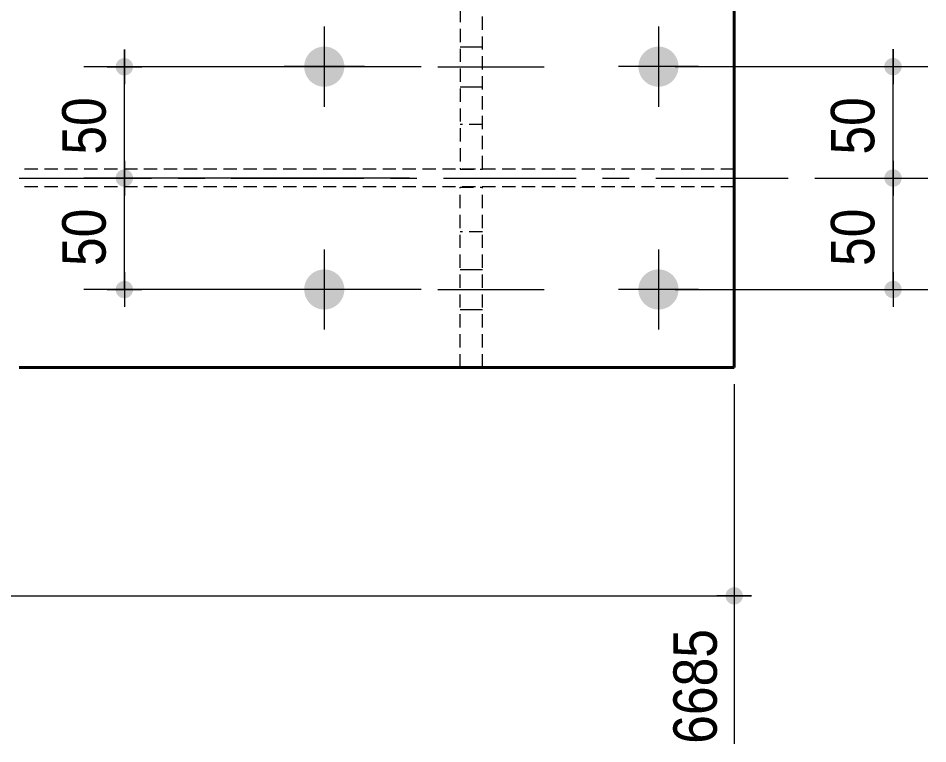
# Model space of a CAD drawing. Header units: millimetres. Extents: x 2 to 410, y 5 to 282.
# Drawn here: x 283.8 to 338.3, y 74.9 to 118.3 of the extents above; entities that cross this region are included whole.
import ezdxf

# ---------------------------------------------------------------- set-up
doc = ezdxf.new("R2010")
doc.units = ezdxf.units.MM
for name, pattern in [('AXES', [12.7, 7.9375, -1.5875, 1.5875, -1.5875]), ('CACHE2', [1.190625, 0.79375, -0.396875]), ('INTERROMPUX2', [9.525, 6.35, -3.175])]:
    doc.linetypes.add(name, pattern=pattern)
for name, color, linetype, lineweight in [('Axe', 1, 'Continuous', 0), ('Boulon', 7, 'Continuous', 0), ('Cache', 7, 'Continuous', 0), ('Cotation', 7, 'Continuous', 0), ('Piece', 2, 'Continuous', 0)]:
    doc.layers.add(name, color=color, linetype=linetype, lineweight=lineweight)
doc.styles.add('ARIAL', font='ARIAL.TTF')

# ---------------------------------------------------------------- blocks, each defined once
blk = doc.blocks.new('*A25')
at = {"layer": 'Boulon'}
for points in [[(302.108, 114.247), (302.079, 114.248), (302.05, 114.25), (302.02, 114.253), (301.991, 114.256), (301.962, 114.26), (301.933, 114.265), (301.904, 114.27), (301.875, 114.276), (301.846, 114.283), (301.818, 114.29), (301.79, 114.299), (301.761, 114.307), (301.734, 114.317), (301.706, 114.327), (301.679, 114.338), (301.652, 114.35), (301.625, 114.362), (301.598, 114.375), (301.572, 114.389), (301.546, 114.403), (301.521, 114.418), (301.496, 114.433), (301.471, 114.449), (301.447, 114.466), (301.423, 114.483), (301.4, 114.501), (301.377, 114.519), (301.354, 114.538), (301.332, 114.558), (301.31, 114.578), (301.289, 114.598), (301.269, 114.619), (301.249, 114.641), (301.229, 114.663), (301.21, 114.686), (301.192, 114.709), (301.174, 114.732), (301.157, 114.756), (301.14, 114.78), (301.124, 114.805), (301.109, 114.83), (301.094, 114.855), (301.08, 114.881), (301.066, 114.907), (301.053, 114.934), (301.041, 114.961), (301.029, 114.988), (301.018, 115.015), (301.008, 115.043), (300.998, 115.07), (300.99, 115.099), (300.981, 115.127), (300.974, 115.155), (300.967, 115.184), (300.961, 115.213), (300.956, 115.242), (300.951, 115.271), (300.947, 115.3), (300.944, 115.329), (300.941, 115.359), (300.939, 115.388), (300.938, 115.417), (300.938, 115.447), (300.938, 115.476), (300.939, 115.506), (300.941, 115.535), (300.944, 115.564), (300.947, 115.594), (300.951, 115.623), (300.956, 115.652), (300.961, 115.681), (300.967, 115.71), (300.974, 115.738), (300.981, 115.767), (300.99, 115.795), (300.998, 115.823), (301.008, 115.851), (301.018, 115.879), (301.029, 115.906), (301.041, 115.933), (301.053, 115.96), (301.066, 115.986), (301.08, 116.013), (301.094, 116.038), (301.109, 116.064), (301.124, 116.089), (301.14, 116.114), (301.157, 116.138), (301.174, 116.162), (301.192, 116.185), (301.21, 116.208), (301.229, 116.231), (301.249, 116.253), (301.269, 116.274), (301.289, 116.295), (301.31, 116.316), (301.332, 116.336), (301.354, 116.356), (301.377, 116.374), (301.4, 116.393), (301.423, 116.411), (301.447, 116.428), (301.471, 116.445), (301.496, 116.461), (301.521, 116.476), (301.546, 116.491), (301.572, 116.505), (301.598, 116.519), (301.625, 116.532), (301.652, 116.544), (301.679, 116.556), (301.706, 116.566), (301.734, 116.577), (301.761, 116.586), (301.79, 116.595), (301.818, 116.603), (301.846, 116.611), (301.875, 116.618), (301.904, 116.624), (301.933, 116.629), (301.962, 116.634), (301.991, 116.638), (302.02, 116.641), (302.05, 116.644), (302.079, 116.645), (302.108, 116.647), (302.138, 116.647), (302.167, 116.647), (302.197, 116.645), (302.226, 116.644), (302.256, 116.641), (302.285, 116.638), (302.314, 116.634), (302.343, 116.629), (302.372, 116.624), (302.401, 116.618), (302.429, 116.611), (302.458, 116.603), (302.486, 116.595), (302.514, 116.586), (302.542, 116.577), (302.57, 116.566), (302.597, 116.556), (302.624, 116.544), (302.651, 116.532), (302.677, 116.519), (302.704, 116.505), (302.729, 116.491), (302.755, 116.476), (302.78, 116.461), (302.805, 116.445), (302.829, 116.428), (302.853, 116.411), (302.876, 116.393), (302.899, 116.374), (302.922, 116.356), (302.944, 116.336), (302.965, 116.316), (302.986, 116.295), (303.007, 116.274), (303.027, 116.253), (303.047, 116.231), (303.065, 116.208), (303.084, 116.185), (303.102, 116.162), (303.119, 116.138), (303.136, 116.114), (303.152, 116.089), (303.167, 116.064), (303.182, 116.038), (303.196, 116.013), (303.21, 115.986), (303.223, 115.96), (303.235, 115.933), (303.247, 115.906), (303.257, 115.879), (303.268, 115.851), (303.277, 115.823), (303.286, 115.795), (303.294, 115.767), (303.302, 115.738), (303.309, 115.71), (303.315, 115.681), (303.32, 115.652), (303.325, 115.623), (303.329, 115.594), (303.332, 115.564), (303.335, 115.535), (303.336, 115.506), (303.338, 115.476), (303.338, 115.447), (303.338, 115.417), (303.336, 115.388), (303.335, 115.359), (303.332, 115.329), (303.329, 115.3), (303.325, 115.271), (303.32, 115.242), (303.315, 115.213), (303.309, 115.184), (303.302, 115.155), (303.294, 115.127), (303.286, 115.099), (303.277, 115.07), (303.268, 115.043), (303.257, 115.015), (303.247, 114.988), (303.235, 114.961), (303.223, 114.934), (303.21, 114.907), (303.196, 114.881), (303.182, 114.855), (303.167, 114.83), (303.152, 114.805), (303.136, 114.78), (303.119, 114.756), (303.102, 114.732), (303.084, 114.709), (303.065, 114.686), (303.047, 114.663), (303.027, 114.641), (303.007, 114.619), (302.986, 114.598), (302.965, 114.578), (302.944, 114.558), (302.922, 114.538), (302.899, 114.519), (302.876, 114.501), (302.853, 114.483), (302.829, 114.466), (302.805, 114.449), (302.78, 114.433), (302.755, 114.418), (302.729, 114.403), (302.704, 114.389), (302.677, 114.375), (302.651, 114.362), (302.624, 114.35), (302.597, 114.338), (302.57, 114.327), (302.542, 114.317), (302.514, 114.307), (302.486, 114.299), (302.458, 114.29), (302.429, 114.283), (302.401, 114.276), (302.372, 114.27), (302.343, 114.265), (302.314, 114.26), (302.285, 114.256), (302.256, 114.253), (302.226, 114.25), (302.197, 114.248), (302.167, 114.247), (302.138, 114.247)], [(322.108, 114.247), (322.079, 114.248), (322.05, 114.25), (322.02, 114.253), (321.991, 114.256), (321.962, 114.26), (321.933, 114.265), (321.904, 114.27), (321.875, 114.276), (321.846, 114.283), (321.818, 114.29), (321.79, 114.299), (321.761, 114.307), (321.734, 114.317), (321.706, 114.327), (321.679, 114.338), (321.652, 114.35), (321.625, 114.362), (321.598, 114.375), (321.572, 114.389), (321.546, 114.403), (321.521, 114.418), (321.496, 114.433), (321.471, 114.449), (321.447, 114.466), (321.423, 114.483), (321.4, 114.501), (321.377, 114.519), (321.354, 114.538), (321.332, 114.558), (321.31, 114.578), (321.289, 114.598), (321.269, 114.619), (321.249, 114.641), (321.229, 114.663), (321.21, 114.686), (321.192, 114.709), (321.174, 114.732), (321.157, 114.756), (321.14, 114.78), (321.124, 114.805), (321.109, 114.83), (321.094, 114.855), (321.08, 114.881), (321.066, 114.907), (321.053, 114.934), (321.041, 114.961), (321.029, 114.988), (321.018, 115.015), (321.008, 115.043), (320.998, 115.07), (320.99, 115.099), (320.981, 115.127), (320.974, 115.155), (320.967, 115.184), (320.961, 115.213), (320.956, 115.242), (320.951, 115.271), (320.947, 115.3), (320.944, 115.329), (320.941, 115.359), (320.939, 115.388), (320.938, 115.417), (320.938, 115.447), (320.938, 115.476), (320.939, 115.506), (320.941, 115.535), (320.944, 115.564), (320.947, 115.594), (320.951, 115.623), (320.956, 115.652), (320.961, 115.681), (320.967, 115.71), (320.974, 115.738), (320.981, 115.767), (320.99, 115.795), (320.998, 115.823), (321.008, 115.851), (321.018, 115.879), (321.029, 115.906), (321.041, 115.933), (321.053, 115.96), (321.066, 115.986), (321.08, 116.013), (321.094, 116.038), (321.109, 116.064), (321.124, 116.089), (321.14, 116.114), (321.157, 116.138), (321.174, 116.162), (321.192, 116.185), (321.21, 116.208), (321.229, 116.231), (321.249, 116.253), (321.269, 116.274), (321.289, 116.295), (321.31, 116.316), (321.332, 116.336), (321.354, 116.356), (321.377, 116.374), (321.4, 116.393), (321.423, 116.411), (321.447, 116.428), (321.471, 116.445), (321.496, 116.461), (321.521, 116.476), (321.546, 116.491), (321.572, 116.505), (321.598, 116.519), (321.625, 116.532), (321.652, 116.544), (321.679, 116.556), (321.706, 116.566), (321.734, 116.577), (321.761, 116.586), (321.79, 116.595), (321.818, 116.603), (321.846, 116.611), (321.875, 116.618), (321.904, 116.624), (321.933, 116.629), (321.962, 116.634), (321.991, 116.638), (322.02, 116.641), (322.05, 116.644), (322.079, 116.645), (322.108, 116.647), (322.138, 116.647), (322.167, 116.647), (322.197, 116.645), (322.226, 116.644), (322.256, 116.641), (322.285, 116.638), (322.314, 116.634), (322.343, 116.629), (322.372, 116.624), (322.401, 116.618), (322.429, 116.611), (322.458, 116.603), (322.486, 116.595), (322.514, 116.586), (322.542, 116.577), (322.57, 116.566), (322.597, 116.556), (322.624, 116.544), (322.651, 116.532), (322.677, 116.519), (322.704, 116.505), (322.729, 116.491), (322.755, 116.476), (322.78, 116.461), (322.805, 116.445), (322.829, 116.428), (322.853, 116.411), (322.876, 116.393), (322.899, 116.374), (322.922, 116.356), (322.944, 116.336), (322.965, 116.316), (322.986, 116.295), (323.007, 116.274), (323.027, 116.253), (323.047, 116.231), (323.065, 116.208), (323.084, 116.185), (323.102, 116.162), (323.119, 116.138), (323.136, 116.114), (323.152, 116.089), (323.167, 116.064), (323.182, 116.038), (323.196, 116.013), (323.21, 115.986), (323.223, 115.96), (323.235, 115.933), (323.247, 115.906), (323.257, 115.879), (323.268, 115.851), (323.277, 115.823), (323.286, 115.795), (323.294, 115.767), (323.302, 115.738), (323.309, 115.71), (323.315, 115.681), (323.32, 115.652), (323.325, 115.623), (323.329, 115.594), (323.332, 115.564), (323.335, 115.535), (323.336, 115.506), (323.338, 115.476), (323.338, 115.447), (323.338, 115.417), (323.336, 115.388), (323.335, 115.359), (323.332, 115.329), (323.329, 115.3), (323.325, 115.271), (323.32, 115.242), (323.315, 115.213), (323.309, 115.184), (323.302, 115.155), (323.294, 115.127), (323.286, 115.099), (323.277, 115.07), (323.268, 115.043), (323.257, 115.015), (323.247, 114.988), (323.235, 114.961), (323.223, 114.934), (323.21, 114.907), (323.196, 114.881), (323.182, 114.855), (323.167, 114.83), (323.152, 114.805), (323.136, 114.78), (323.119, 114.756), (323.102, 114.732), (323.084, 114.709), (323.065, 114.686), (323.047, 114.663), (323.027, 114.641), (323.007, 114.619), (322.986, 114.598), (322.965, 114.578), (322.944, 114.558), (322.922, 114.538), (322.899, 114.519), (322.876, 114.501), (322.853, 114.483), (322.829, 114.466), (322.805, 114.449), (322.78, 114.433), (322.755, 114.418), (322.729, 114.403), (322.704, 114.389), (322.677, 114.375), (322.651, 114.362), (322.624, 114.35), (322.597, 114.338), (322.57, 114.327), (322.542, 114.317), (322.514, 114.307), (322.486, 114.299), (322.458, 114.29), (322.429, 114.283), (322.401, 114.276), (322.372, 114.27), (322.343, 114.265), (322.314, 114.26), (322.285, 114.256), (322.256, 114.253), (322.226, 114.25), (322.197, 114.248), (322.167, 114.247), (322.138, 114.247)], [(302.108, 100.914), (302.079, 100.915), (302.05, 100.917), (302.02, 100.919), (301.991, 100.923), (301.962, 100.927), (301.933, 100.931), (301.904, 100.937), (301.875, 100.943), (301.846, 100.95), (301.818, 100.957), (301.79, 100.965), (301.761, 100.974), (301.734, 100.984), (301.706, 100.994), (301.679, 101.005), (301.652, 101.016), (301.625, 101.029), (301.598, 101.042), (301.572, 101.055), (301.546, 101.069), (301.521, 101.084), (301.496, 101.1), (301.471, 101.116), (301.447, 101.132), (301.423, 101.15), (301.4, 101.168), (301.377, 101.186), (301.354, 101.205), (301.332, 101.224), (301.31, 101.244), (301.289, 101.265), (301.269, 101.286), (301.249, 101.308), (301.229, 101.33), (301.21, 101.352), (301.192, 101.375), (301.174, 101.399), (301.157, 101.423), (301.14, 101.447), (301.124, 101.472), (301.109, 101.497), (301.094, 101.522), (301.08, 101.548), (301.066, 101.574), (301.053, 101.6), (301.041, 101.627), (301.029, 101.654), (301.018, 101.682), (301.008, 101.709), (300.998, 101.737), (300.99, 101.765), (300.981, 101.793), (300.974, 101.822), (300.967, 101.851), (300.961, 101.879), (300.956, 101.908), (300.951, 101.937), (300.947, 101.967), (300.944, 101.996), (300.941, 102.025), (300.939, 102.055), (300.938, 102.084), (300.938, 102.114), (300.938, 102.143), (300.939, 102.172), (300.941, 102.202), (300.944, 102.231), (300.947, 102.26), (300.951, 102.29), (300.956, 102.319), (300.961, 102.348), (300.967, 102.376), (300.974, 102.405), (300.981, 102.434), (300.99, 102.462), (300.998, 102.49), (301.008, 102.518), (301.018, 102.545), (301.029, 102.573), (301.041, 102.6), (301.053, 102.627), (301.066, 102.653), (301.08, 102.679), (301.094, 102.705), (301.109, 102.73), (301.124, 102.756), (301.14, 102.78), (301.157, 102.805), (301.174, 102.828), (301.192, 102.852), (301.21, 102.875), (301.229, 102.897), (301.249, 102.919), (301.269, 102.941), (301.289, 102.962), (301.31, 102.983), (301.332, 103.003), (301.354, 103.022), (301.377, 103.041), (301.4, 103.06), (301.423, 103.077), (301.447, 103.095), (301.471, 103.111), (301.496, 103.127), (301.521, 103.143), (301.546, 103.158), (301.572, 103.172), (301.598, 103.185), (301.625, 103.198), (301.652, 103.211), (301.679, 103.222), (301.706, 103.233), (301.734, 103.243), (301.761, 103.253), (301.79, 103.262), (301.818, 103.27), (301.846, 103.278), (301.875, 103.284), (301.904, 103.29), (301.933, 103.296), (301.962, 103.301), (301.991, 103.305), (302.02, 103.308), (302.05, 103.31), (302.079, 103.312), (302.108, 103.313), (302.138, 103.314), (302.167, 103.313), (302.197, 103.312), (302.226, 103.31), (302.256, 103.308), (302.285, 103.305), (302.314, 103.301), (302.343, 103.296), (302.372, 103.29), (302.401, 103.284), (302.429, 103.278), (302.458, 103.27), (302.486, 103.262), (302.514, 103.253), (302.542, 103.243), (302.57, 103.233), (302.597, 103.222), (302.624, 103.211), (302.651, 103.198), (302.677, 103.185), (302.704, 103.172), (302.729, 103.158), (302.755, 103.143), (302.78, 103.127), (302.805, 103.111), (302.829, 103.095), (302.853, 103.077), (302.876, 103.06), (302.899, 103.041), (302.922, 103.022), (302.944, 103.003), (302.965, 102.983), (302.986, 102.962), (303.007, 102.941), (303.027, 102.919), (303.047, 102.897), (303.065, 102.875), (303.084, 102.852), (303.102, 102.828), (303.119, 102.805), (303.136, 102.78), (303.152, 102.756), (303.167, 102.73), (303.182, 102.705), (303.196, 102.679), (303.21, 102.653), (303.223, 102.627), (303.235, 102.6), (303.247, 102.573), (303.257, 102.545), (303.268, 102.518), (303.277, 102.49), (303.286, 102.462), (303.294, 102.434), (303.302, 102.405), (303.309, 102.376), (303.315, 102.348), (303.32, 102.319), (303.325, 102.29), (303.329, 102.26), (303.332, 102.231), (303.335, 102.202), (303.336, 102.172), (303.338, 102.143), (303.338, 102.114), (303.338, 102.084), (303.336, 102.055), (303.335, 102.025), (303.332, 101.996), (303.329, 101.967), (303.325, 101.937), (303.32, 101.908), (303.315, 101.879), (303.309, 101.851), (303.302, 101.822), (303.294, 101.793), (303.286, 101.765), (303.277, 101.737), (303.268, 101.709), (303.257, 101.682), (303.247, 101.654), (303.235, 101.627), (303.223, 101.6), (303.21, 101.574), (303.196, 101.548), (303.182, 101.522), (303.167, 101.497), (303.152, 101.472), (303.136, 101.447), (303.119, 101.423), (303.102, 101.399), (303.084, 101.375), (303.065, 101.352), (303.047, 101.33), (303.027, 101.308), (303.007, 101.286), (302.986, 101.265), (302.965, 101.244), (302.944, 101.224), (302.922, 101.205), (302.899, 101.186), (302.876, 101.168), (302.853, 101.15), (302.829, 101.132), (302.805, 101.116), (302.78, 101.1), (302.755, 101.084), (302.729, 101.069), (302.704, 101.055), (302.677, 101.042), (302.651, 101.029), (302.624, 101.016), (302.597, 101.005), (302.57, 100.994), (302.542, 100.984), (302.514, 100.974), (302.486, 100.965), (302.458, 100.957), (302.429, 100.95), (302.401, 100.943), (302.372, 100.937), (302.343, 100.931), (302.314, 100.927), (302.285, 100.923), (302.256, 100.919), (302.226, 100.917), (302.197, 100.915), (302.167, 100.914), (302.138, 100.914)], [(322.108, 100.914), (322.079, 100.915), (322.05, 100.917), (322.02, 100.919), (321.991, 100.923), (321.962, 100.927), (321.933, 100.931), (321.904, 100.937), (321.875, 100.943), (321.846, 100.95), (321.818, 100.957), (321.79, 100.965), (321.761, 100.974), (321.734, 100.984), (321.706, 100.994), (321.679, 101.005), (321.652, 101.016), (321.625, 101.029), (321.598, 101.042), (321.572, 101.055), (321.546, 101.069), (321.521, 101.084), (321.496, 101.1), (321.471, 101.116), (321.447, 101.132), (321.423, 101.15), (321.4, 101.168), (321.377, 101.186), (321.354, 101.205), (321.332, 101.224), (321.31, 101.244), (321.289, 101.265), (321.269, 101.286), (321.249, 101.308), (321.229, 101.33), (321.21, 101.352), (321.192, 101.375), (321.174, 101.399), (321.157, 101.423), (321.14, 101.447), (321.124, 101.472), (321.109, 101.497), (321.094, 101.522), (321.08, 101.548), (321.066, 101.574), (321.053, 101.6), (321.041, 101.627), (321.029, 101.654), (321.018, 101.682), (321.008, 101.709), (320.998, 101.737), (320.99, 101.765), (320.981, 101.793), (320.974, 101.822), (320.967, 101.851), (320.961, 101.879), (320.956, 101.908), (320.951, 101.937), (320.947, 101.967), (320.944, 101.996), (320.941, 102.025), (320.939, 102.055), (320.938, 102.084), (320.938, 102.114), (320.938, 102.143), (320.939, 102.172), (320.941, 102.202), (320.944, 102.231), (320.947, 102.26), (320.951, 102.29), (320.956, 102.319), (320.961, 102.348), (320.967, 102.376), (320.974, 102.405), (320.981, 102.434), (320.99, 102.462), (320.998, 102.49), (321.008, 102.518), (321.018, 102.545), (321.029, 102.573), (321.041, 102.6), (321.053, 102.627), (321.066, 102.653), (321.08, 102.679), (321.094, 102.705), (321.109, 102.73), (321.124, 102.756), (321.14, 102.78), (321.157, 102.805), (321.174, 102.828), (321.192, 102.852), (321.21, 102.875), (321.229, 102.897), (321.249, 102.919), (321.269, 102.941), (321.289, 102.962), (321.31, 102.983), (321.332, 103.003), (321.354, 103.022), (321.377, 103.041), (321.4, 103.06), (321.423, 103.077), (321.447, 103.095), (321.471, 103.111), (321.496, 103.127), (321.521, 103.143), (321.546, 103.158), (321.572, 103.172), (321.598, 103.185), (321.625, 103.198), (321.652, 103.211), (321.679, 103.222), (321.706, 103.233), (321.734, 103.243), (321.761, 103.253), (321.79, 103.262), (321.818, 103.27), (321.846, 103.278), (321.875, 103.284), (321.904, 103.29), (321.933, 103.296), (321.962, 103.301), (321.991, 103.305), (322.02, 103.308), (322.05, 103.31), (322.079, 103.312), (322.108, 103.313), (322.138, 103.314), (322.167, 103.313), (322.197, 103.312), (322.226, 103.31), (322.256, 103.308), (322.285, 103.305), (322.314, 103.301), (322.343, 103.296), (322.372, 103.29), (322.401, 103.284), (322.429, 103.278), (322.458, 103.27), (322.486, 103.262), (322.514, 103.253), (322.542, 103.243), (322.57, 103.233), (322.597, 103.222), (322.624, 103.211), (322.651, 103.198), (322.677, 103.185), (322.704, 103.172), (322.729, 103.158), (322.755, 103.143), (322.78, 103.127), (322.805, 103.111), (322.829, 103.095), (322.853, 103.077), (322.876, 103.06), (322.899, 103.041), (322.922, 103.022), (322.944, 103.003), (322.965, 102.983), (322.986, 102.962), (323.007, 102.941), (323.027, 102.919), (323.047, 102.897), (323.065, 102.875), (323.084, 102.852), (323.102, 102.828), (323.119, 102.805), (323.136, 102.78), (323.152, 102.756), (323.167, 102.73), (323.182, 102.705), (323.196, 102.679), (323.21, 102.653), (323.223, 102.627), (323.235, 102.6), (323.247, 102.573), (323.257, 102.545), (323.268, 102.518), (323.277, 102.49), (323.286, 102.462), (323.294, 102.434), (323.302, 102.405), (323.309, 102.376), (323.315, 102.348), (323.32, 102.319), (323.325, 102.29), (323.329, 102.26), (323.332, 102.231), (323.335, 102.202), (323.336, 102.172), (323.338, 102.143), (323.338, 102.114), (323.338, 102.084), (323.336, 102.055), (323.335, 102.025), (323.332, 101.996), (323.329, 101.967), (323.325, 101.937), (323.32, 101.908), (323.315, 101.879), (323.309, 101.851), (323.302, 101.822), (323.294, 101.793), (323.286, 101.765), (323.277, 101.737), (323.268, 101.709), (323.257, 101.682), (323.247, 101.654), (323.235, 101.627), (323.223, 101.6), (323.21, 101.574), (323.196, 101.548), (323.182, 101.522), (323.167, 101.497), (323.152, 101.472), (323.136, 101.447), (323.119, 101.423), (323.102, 101.399), (323.084, 101.375), (323.065, 101.352), (323.047, 101.33), (323.027, 101.308), (323.007, 101.286), (322.986, 101.265), (322.965, 101.244), (322.944, 101.224), (322.922, 101.205), (322.899, 101.186), (322.876, 101.168), (322.853, 101.15), (322.829, 101.132), (322.805, 101.116), (322.78, 101.1), (322.755, 101.084), (322.729, 101.069), (322.704, 101.055), (322.677, 101.042), (322.651, 101.029), (322.624, 101.016), (322.597, 101.005), (322.57, 100.994), (322.542, 100.984), (322.514, 100.974), (322.486, 100.965), (322.458, 100.957), (322.429, 100.95), (322.401, 100.943), (322.372, 100.937), (322.343, 100.931), (322.314, 100.927), (322.285, 100.923), (322.256, 100.919), (322.226, 100.917), (322.197, 100.915), (322.167, 100.914), (322.138, 100.914)]]:
    blk.add_hatch(color=256, dxfattribs=at).paths.add_polyline_path(points, flags=17)
at = {"layer": 'Boulon', "linetype": 'Continuous', "lineweight": 0}
for p, q in [((302.138, 117.847), (302.138, 113.047)), ((322.138, 117.847), (322.138, 113.047)), ((304.538, 115.447), (299.738, 115.447)), ((324.538, 115.447), (319.738, 115.447)), ((302.138, 104.514), (302.138, 99.714)), ((322.138, 104.514), (322.138, 99.714)), ((304.538, 102.114), (299.738, 102.114)), ((324.538, 102.114), (319.738, 102.114))]:
    blk.add_line(p, q, dxfattribs=at)
blk = doc.blocks.new('*A30')
at = {"layer": 'Boulon', "linetype": 'INTERROMPUX2', "lineweight": 0}
for p, q in [((310.270759, 103.30663), (311.604093, 103.306829)), ((310.270759, 103.30663), (311.604093, 103.306829)), ((308.937605, 102.106431), (316.270939, 102.107527)), ((308.937605, 102.106431), (316.270939, 102.107527)), ((310.271118, 100.90663), (311.604451, 100.906829)), ((310.271118, 100.90663), (311.604451, 100.906829))]:
    blk.add_line(p, q, dxfattribs=at)
blk = doc.blocks.new('*A31')
at = {"layer": 'Boulon', "linetype": 'INTERROMPUX2', "lineweight": 0}
for p, q in [((310.270759, 116.639964), (311.604093, 116.640163)), ((310.270759, 116.639964), (311.604093, 116.640163)), ((308.937605, 115.439764), (316.270939, 115.44086)), ((308.937605, 115.439764), (316.270939, 115.44086)), ((310.271118, 114.239964), (311.604451, 114.240163)), ((310.271118, 114.239964), (311.604451, 114.240163))]:
    blk.add_line(p, q, dxfattribs=at)
blk = doc.blocks.new('*A32')
at = {"layer": 'Axe', "color": 1, "linetype": 'AXES', "lineweight": 15}
blk.add_line((283.871217, 108.780207), (336.669941, 108.780207), dxfattribs=at)
at = {"layer": 'Cache', "color": 7, "linetype": 'CACHE2', "lineweight": 20}
for p, q in [((326.669941, 109.313541), (283.871217, 109.313541)), ((326.669941, 108.246874), (283.871217, 108.246874))]:
    blk.add_line(p, q, dxfattribs=at)
at = {"layer": 'Piece', "color": 2, "linetype": 'Continuous', "lineweight": 40}
for p, q in [((326.669941, 97.446874), (326.669941, 120.113541)), ((283.871217, 97.446874), (326.669941, 97.446874))]:
    blk.add_line(p, q, dxfattribs=at)
blk = doc.blocks.new('*A35')
at = {"layer": 'Cache', "color": 7, "linetype": 'CACHE2', "lineweight": 20}
for p, q in [((310.270939, 97.453233), (310.270939, 108.226567)), ((310.270939, 108.226567), (311.604272, 108.226567)), ((311.604272, 97.453233), (311.604272, 108.226567)), ((311.604272, 105.5599), (310.270939, 105.5599)), ((311.604272, 97.453233), (310.270939, 97.453233))]:
    blk.add_line(p, q, dxfattribs=at)
blk = doc.blocks.new('*A36')
at = {"layer": 'Cache', "color": 7, "linetype": 'CACHE2', "lineweight": 20}
for p, q in [((311.604272, 120.093233), (310.270939, 120.093233)), ((310.270939, 120.093233), (310.270939, 109.3199)), ((311.604272, 109.3199), (311.604272, 120.093233)), ((311.604272, 111.986566), (310.270939, 111.986566)), ((310.270939, 109.3199), (311.604272, 109.3199))]:
    blk.add_line(p, q, dxfattribs=at)
blk = doc.blocks.new('*A70')
at = {"layer": 'Cotation'}
for points in [[(290.15, 108.261), (290.125, 108.263), (290.099, 108.266), (290.074, 108.27), (290.049, 108.276), (290.025, 108.283), (290.001, 108.291), (289.977, 108.3), (289.953, 108.31), (289.931, 108.322), (289.908, 108.334), (289.887, 108.348), (289.866, 108.363), (289.846, 108.378), (289.827, 108.395), (289.808, 108.413), (289.79, 108.431), (289.774, 108.45), (289.758, 108.47), (289.743, 108.491), (289.73, 108.513), (289.717, 108.535), (289.706, 108.558), (289.695, 108.581), (289.686, 108.605), (289.678, 108.629), (289.671, 108.654), (289.666, 108.679), (289.661, 108.704), (289.658, 108.729), (289.656, 108.755), (289.656, 108.78), (289.656, 108.806), (289.658, 108.831), (289.661, 108.857), (289.666, 108.882), (289.671, 108.907), (289.678, 108.931), (289.686, 108.955), (289.695, 108.979), (289.706, 109.003), (289.717, 109.025), (289.73, 109.048), (289.743, 109.069), (289.758, 109.09), (289.774, 109.11), (289.79, 109.129), (289.808, 109.148), (289.827, 109.166), (289.846, 109.182), (289.866, 109.198), (289.887, 109.213), (289.908, 109.226), (289.931, 109.239), (289.953, 109.25), (289.977, 109.261), (290.001, 109.27), (290.025, 109.278), (290.049, 109.285), (290.074, 109.29), (290.099, 109.295), (290.125, 109.298), (290.15, 109.3), (290.176, 109.3), (290.201, 109.3), (290.227, 109.298), (290.252, 109.295), (290.277, 109.29), (290.302, 109.285), (290.327, 109.278), (290.351, 109.27), (290.375, 109.261), (290.398, 109.25), (290.421, 109.239), (290.443, 109.226), (290.465, 109.213), (290.486, 109.198), (290.506, 109.182), (290.525, 109.166), (290.543, 109.148), (290.561, 109.129), (290.578, 109.11), (290.593, 109.09), (290.608, 109.069), (290.622, 109.048), (290.634, 109.025), (290.646, 109.003), (290.656, 108.979), (290.665, 108.955), (290.673, 108.931), (290.68, 108.907), (290.686, 108.882), (290.69, 108.857), (290.693, 108.831), (290.695, 108.806), (290.696, 108.78), (290.695, 108.755), (290.693, 108.729), (290.69, 108.704), (290.686, 108.679), (290.68, 108.654), (290.673, 108.629), (290.665, 108.605), (290.656, 108.581), (290.646, 108.558), (290.634, 108.535), (290.622, 108.513), (290.608, 108.491), (290.593, 108.47), (290.578, 108.45), (290.561, 108.431), (290.543, 108.413), (290.525, 108.395), (290.506, 108.378), (290.486, 108.363), (290.465, 108.348), (290.443, 108.334), (290.421, 108.322), (290.398, 108.31), (290.375, 108.3), (290.351, 108.291), (290.327, 108.283), (290.302, 108.276), (290.277, 108.27), (290.252, 108.266), (290.227, 108.263), (290.201, 108.261), (290.176, 108.26)], [(290.15, 101.587), (290.125, 101.589), (290.099, 101.592), (290.074, 101.596), (290.049, 101.602), (290.025, 101.609), (290.001, 101.617), (289.977, 101.626), (289.953, 101.636), (289.931, 101.648), (289.908, 101.66), (289.887, 101.674), (289.866, 101.689), (289.846, 101.704), (289.827, 101.721), (289.808, 101.739), (289.79, 101.757), (289.774, 101.777), (289.758, 101.797), (289.743, 101.818), (289.73, 101.839), (289.717, 101.861), (289.706, 101.884), (289.695, 101.907), (289.686, 101.931), (289.678, 101.955), (289.671, 101.98), (289.666, 102.005), (289.661, 102.03), (289.658, 102.055), (289.656, 102.081), (289.656, 102.106), (289.656, 102.132), (289.658, 102.157), (289.661, 102.183), (289.666, 102.208), (289.671, 102.233), (289.678, 102.257), (289.686, 102.282), (289.695, 102.305), (289.706, 102.329), (289.717, 102.352), (289.73, 102.374), (289.743, 102.395), (289.758, 102.416), (289.774, 102.436), (289.79, 102.456), (289.808, 102.474), (289.827, 102.492), (289.846, 102.508), (289.866, 102.524), (289.887, 102.539), (289.908, 102.552), (289.931, 102.565), (289.953, 102.577), (289.977, 102.587), (290.001, 102.596), (290.025, 102.604), (290.049, 102.611), (290.074, 102.616), (290.099, 102.621), (290.125, 102.624), (290.15, 102.626), (290.176, 102.626), (290.201, 102.626), (290.227, 102.624), (290.252, 102.621), (290.277, 102.616), (290.302, 102.611), (290.327, 102.604), (290.351, 102.596), (290.375, 102.587), (290.398, 102.577), (290.421, 102.565), (290.443, 102.552), (290.465, 102.539), (290.486, 102.524), (290.506, 102.508), (290.525, 102.492), (290.543, 102.474), (290.561, 102.456), (290.578, 102.436), (290.593, 102.416), (290.608, 102.395), (290.622, 102.374), (290.634, 102.352), (290.646, 102.329), (290.656, 102.305), (290.665, 102.282), (290.673, 102.257), (290.68, 102.233), (290.686, 102.208), (290.69, 102.183), (290.693, 102.157), (290.695, 102.132), (290.696, 102.106), (290.695, 102.081), (290.693, 102.055), (290.69, 102.03), (290.686, 102.005), (290.68, 101.98), (290.673, 101.955), (290.665, 101.931), (290.656, 101.907), (290.646, 101.884), (290.634, 101.861), (290.622, 101.839), (290.608, 101.818), (290.593, 101.797), (290.578, 101.777), (290.561, 101.757), (290.543, 101.739), (290.525, 101.721), (290.506, 101.704), (290.486, 101.689), (290.465, 101.674), (290.443, 101.66), (290.421, 101.648), (290.398, 101.636), (290.375, 101.626), (290.351, 101.617), (290.327, 101.609), (290.302, 101.602), (290.277, 101.596), (290.252, 101.592), (290.227, 101.589), (290.201, 101.587), (290.176, 101.586)]]:
    blk.add_hatch(color=256, dxfattribs=at).paths.add_polyline_path(points, flags=17)
at = {"layer": 'Cotation', "linetype": 'Continuous', "lineweight": 0}
for p, q in [((290.176, 109.82), (290.176, 107.74)), ((290.176, 108.78), (290.176, 109.82)), ((307.238, 108.78), (287.756, 108.78)), ((289.136, 108.78), (291.216, 108.78)), ((290.176, 102.106), (290.176, 108.78)), ((290.176, 103.146), (290.176, 101.066)), ((307.938, 102.106), (287.756, 102.106)), ((289.136, 102.106), (291.216, 102.106)), ((290.176, 102.106), (290.176, 101.066))]:
    blk.add_line(p, q, dxfattribs=at)
at = {"layer": 'Cotation'}
for p in [(290.176, 108.78), (290.176, 102.106)]:
    blk.add_point(p, dxfattribs=at)
at = {"layer": 'Cotation', "style": 'ARIAL', "width": 0.85}
blk.add_text('50', height=2.6, rotation=90.0002, dxfattribs=at).set_placement((289.056, 103.515))
blk = doc.blocks.new('*A71')
at = {"layer": 'Cotation'}
for points in [[(290.15, 114.92), (290.125, 114.922), (290.099, 114.925), (290.074, 114.93), (290.049, 114.935), (290.025, 114.942), (290.001, 114.95), (289.977, 114.959), (289.953, 114.97), (289.931, 114.981), (289.908, 114.994), (289.887, 115.007), (289.866, 115.022), (289.846, 115.038), (289.827, 115.054), (289.808, 115.072), (289.79, 115.091), (289.774, 115.11), (289.758, 115.13), (289.743, 115.151), (289.73, 115.172), (289.717, 115.195), (289.706, 115.217), (289.695, 115.241), (289.686, 115.265), (289.678, 115.289), (289.671, 115.313), (289.666, 115.338), (289.661, 115.363), (289.658, 115.389), (289.656, 115.414), (289.656, 115.44), (289.656, 115.465), (289.658, 115.491), (289.661, 115.516), (289.666, 115.541), (289.671, 115.566), (289.678, 115.591), (289.686, 115.615), (289.695, 115.639), (289.706, 115.662), (289.717, 115.685), (289.73, 115.707), (289.743, 115.729), (289.758, 115.75), (289.774, 115.77), (289.79, 115.789), (289.808, 115.807), (289.827, 115.825), (289.846, 115.842), (289.866, 115.857), (289.887, 115.872), (289.908, 115.886), (289.931, 115.898), (289.953, 115.91), (289.977, 115.92), (290.001, 115.929), (290.025, 115.937), (290.049, 115.944), (290.074, 115.95), (290.099, 115.954), (290.125, 115.957), (290.15, 115.959), (290.176, 115.96), (290.201, 115.959), (290.227, 115.957), (290.252, 115.954), (290.277, 115.95), (290.302, 115.944), (290.327, 115.937), (290.351, 115.929), (290.375, 115.92), (290.398, 115.91), (290.421, 115.898), (290.443, 115.886), (290.465, 115.872), (290.486, 115.857), (290.506, 115.842), (290.525, 115.825), (290.543, 115.807), (290.561, 115.789), (290.578, 115.77), (290.593, 115.75), (290.608, 115.729), (290.622, 115.707), (290.634, 115.685), (290.646, 115.662), (290.656, 115.639), (290.665, 115.615), (290.673, 115.591), (290.68, 115.566), (290.686, 115.541), (290.69, 115.516), (290.693, 115.491), (290.695, 115.465), (290.696, 115.44), (290.695, 115.414), (290.693, 115.389), (290.69, 115.363), (290.686, 115.338), (290.68, 115.313), (290.673, 115.289), (290.665, 115.265), (290.656, 115.241), (290.646, 115.217), (290.634, 115.195), (290.622, 115.172), (290.608, 115.151), (290.593, 115.13), (290.578, 115.11), (290.561, 115.091), (290.543, 115.072), (290.525, 115.054), (290.506, 115.038), (290.486, 115.022), (290.465, 115.007), (290.443, 114.994), (290.421, 114.981), (290.398, 114.97), (290.375, 114.959), (290.351, 114.95), (290.327, 114.942), (290.302, 114.935), (290.277, 114.93), (290.252, 114.925), (290.227, 114.922), (290.201, 114.92), (290.176, 114.92)], [(290.15, 108.261), (290.125, 108.263), (290.099, 108.266), (290.074, 108.27), (290.049, 108.276), (290.025, 108.283), (290.001, 108.291), (289.977, 108.3), (289.953, 108.31), (289.931, 108.322), (289.908, 108.334), (289.887, 108.348), (289.866, 108.363), (289.846, 108.378), (289.827, 108.395), (289.808, 108.413), (289.79, 108.431), (289.774, 108.45), (289.758, 108.47), (289.743, 108.491), (289.73, 108.513), (289.717, 108.535), (289.706, 108.558), (289.695, 108.581), (289.686, 108.605), (289.678, 108.629), (289.671, 108.654), (289.666, 108.679), (289.661, 108.704), (289.658, 108.729), (289.656, 108.755), (289.656, 108.78), (289.656, 108.806), (289.658, 108.831), (289.661, 108.857), (289.666, 108.882), (289.671, 108.907), (289.678, 108.931), (289.686, 108.955), (289.695, 108.979), (289.706, 109.003), (289.717, 109.025), (289.73, 109.048), (289.743, 109.069), (289.758, 109.09), (289.774, 109.11), (289.79, 109.129), (289.808, 109.148), (289.827, 109.166), (289.846, 109.182), (289.866, 109.198), (289.887, 109.213), (289.908, 109.226), (289.931, 109.239), (289.953, 109.25), (289.977, 109.261), (290.001, 109.27), (290.025, 109.278), (290.049, 109.285), (290.074, 109.29), (290.099, 109.295), (290.125, 109.298), (290.15, 109.3), (290.176, 109.3), (290.201, 109.3), (290.227, 109.298), (290.252, 109.295), (290.277, 109.29), (290.302, 109.285), (290.327, 109.278), (290.351, 109.27), (290.375, 109.261), (290.398, 109.25), (290.421, 109.239), (290.443, 109.226), (290.465, 109.213), (290.486, 109.198), (290.506, 109.182), (290.525, 109.166), (290.543, 109.148), (290.561, 109.129), (290.578, 109.11), (290.593, 109.09), (290.608, 109.069), (290.622, 109.048), (290.634, 109.025), (290.646, 109.003), (290.656, 108.979), (290.665, 108.955), (290.673, 108.931), (290.68, 108.907), (290.686, 108.882), (290.69, 108.857), (290.693, 108.831), (290.695, 108.806), (290.696, 108.78), (290.695, 108.755), (290.693, 108.729), (290.69, 108.704), (290.686, 108.679), (290.68, 108.654), (290.673, 108.629), (290.665, 108.605), (290.656, 108.581), (290.646, 108.558), (290.634, 108.535), (290.622, 108.513), (290.608, 108.491), (290.593, 108.47), (290.578, 108.45), (290.561, 108.431), (290.543, 108.413), (290.525, 108.395), (290.506, 108.378), (290.486, 108.363), (290.465, 108.348), (290.443, 108.334), (290.421, 108.322), (290.398, 108.31), (290.375, 108.3), (290.351, 108.291), (290.327, 108.283), (290.302, 108.276), (290.277, 108.27), (290.252, 108.266), (290.227, 108.263), (290.201, 108.261), (290.176, 108.26)]]:
    blk.add_hatch(color=256, dxfattribs=at).paths.add_polyline_path(points, flags=17)
at = {"layer": 'Cotation', "linetype": 'Continuous', "lineweight": 0}
for p, q in [((290.176, 116.48), (290.176, 114.4)), ((290.176, 115.44), (290.176, 116.48)), ((307.938, 115.44), (287.756, 115.44)), ((289.136, 115.44), (291.216, 115.44)), ((290.176, 108.78), (290.176, 115.44)), ((290.176, 109.82), (290.176, 107.74)), ((307.238, 108.78), (287.756, 108.78)), ((289.136, 108.78), (291.216, 108.78)), ((290.176, 108.78), (290.176, 107.74))]:
    blk.add_line(p, q, dxfattribs=at)
at = {"layer": 'Cotation'}
for p in [(290.176, 115.44), (290.176, 108.78)]:
    blk.add_point(p, dxfattribs=at)
at = {"layer": 'Cotation', "style": 'ARIAL', "width": 0.85}
blk.add_text('50', height=2.6, rotation=90.0002, dxfattribs=at).set_placement((289.056, 110.182))
blk = doc.blocks.new('*A77')
at = {"layer": 'Cotation'}
blk.add_hatch(color=256, dxfattribs=at).paths.add_polyline_path([(326.644, 83.261), (326.619, 83.263), (326.594, 83.266), (326.568, 83.27), (326.544, 83.276), (326.519, 83.283), (326.495, 83.291), (326.471, 83.3), (326.448, 83.31), (326.425, 83.322), (326.403, 83.334), (326.381, 83.348), (326.36, 83.363), (326.34, 83.378), (326.321, 83.395), (326.302, 83.413), (326.285, 83.431), (326.268, 83.45), (326.252, 83.47), (326.238, 83.491), (326.224, 83.513), (326.211, 83.535), (326.2, 83.558), (326.19, 83.581), (326.18, 83.605), (326.172, 83.629), (326.166, 83.654), (326.16, 83.679), (326.156, 83.704), (326.152, 83.729), (326.151, 83.755), (326.15, 83.78), (326.151, 83.806), (326.152, 83.831), (326.156, 83.857), (326.16, 83.882), (326.166, 83.907), (326.172, 83.931), (326.18, 83.955), (326.19, 83.979), (326.2, 84.003), (326.211, 84.025), (326.224, 84.048), (326.238, 84.069), (326.252, 84.09), (326.268, 84.11), (326.285, 84.129), (326.302, 84.148), (326.321, 84.166), (326.34, 84.182), (326.36, 84.198), (326.381, 84.213), (326.403, 84.226), (326.425, 84.239), (326.448, 84.25), (326.471, 84.261), (326.495, 84.27), (326.519, 84.278), (326.544, 84.285), (326.568, 84.29), (326.594, 84.295), (326.619, 84.298), (326.644, 84.3), (326.67, 84.3), (326.695, 84.3), (326.721, 84.298), (326.746, 84.295), (326.771, 84.29), (326.796, 84.285), (326.821, 84.278), (326.845, 84.27), (326.869, 84.261), (326.892, 84.25), (326.915, 84.239), (326.937, 84.226), (326.959, 84.213), (326.98, 84.198), (327, 84.182), (327.019, 84.166), (327.038, 84.148), (327.055, 84.129), (327.072, 84.11), (327.088, 84.09), (327.102, 84.069), (327.116, 84.048), (327.129, 84.025), (327.14, 84.003), (327.15, 83.979), (327.16, 83.955), (327.168, 83.931), (327.174, 83.907), (327.18, 83.882), (327.184, 83.857), (327.187, 83.831), (327.189, 83.806), (327.19, 83.78), (327.189, 83.755), (327.187, 83.729), (327.184, 83.704), (327.18, 83.679), (327.174, 83.654), (327.168, 83.629), (327.16, 83.605), (327.15, 83.581), (327.14, 83.558), (327.129, 83.535), (327.116, 83.513), (327.102, 83.491), (327.088, 83.47), (327.072, 83.45), (327.055, 83.431), (327.038, 83.413), (327.019, 83.395), (327, 83.378), (326.98, 83.363), (326.959, 83.348), (326.937, 83.334), (326.915, 83.322), (326.892, 83.31), (326.869, 83.3), (326.845, 83.291), (326.821, 83.283), (326.796, 83.276), (326.771, 83.27), (326.746, 83.266), (326.721, 83.263), (326.695, 83.261), (326.67, 83.26)], flags=17)
at = {"layer": 'Cotation', "linetype": 'Continuous', "lineweight": 0}
for p, q in [((326.67, 96.447), (326.67, 74.927)), ((326.67, 84.82), (326.67, 82.74)), ((111.471, 83.78), (326.67, 83.78)), ((327.71, 83.78), (325.63, 83.78)), ((326.67, 83.78), (327.71, 83.78))]:
    blk.add_line(p, q, dxfattribs=at)
at = {"layer": 'Cotation'}
blk.add_point((326.67, 83.78), dxfattribs=at)
at = {"layer": 'Cotation', "style": 'ARIAL', "width": 0.85}
blk.add_text('6685', height=2.6, rotation=90.0002, dxfattribs=at).set_placement((325.63, 74.927))
blk = doc.blocks.new('*A83')
at = {"layer": 'Cotation'}
for points in [[(336.15, 108.261), (336.125, 108.263), (336.099, 108.266), (336.074, 108.27), (336.049, 108.276), (336.025, 108.283), (336.001, 108.291), (335.977, 108.3), (335.953, 108.31), (335.931, 108.322), (335.908, 108.334), (335.887, 108.348), (335.866, 108.363), (335.846, 108.378), (335.827, 108.395), (335.808, 108.413), (335.79, 108.431), (335.774, 108.45), (335.758, 108.47), (335.743, 108.491), (335.73, 108.513), (335.717, 108.535), (335.706, 108.558), (335.695, 108.581), (335.686, 108.605), (335.678, 108.629), (335.671, 108.654), (335.666, 108.679), (335.661, 108.704), (335.658, 108.729), (335.656, 108.755), (335.656, 108.78), (335.656, 108.806), (335.658, 108.831), (335.661, 108.857), (335.666, 108.882), (335.671, 108.907), (335.678, 108.931), (335.686, 108.955), (335.695, 108.979), (335.706, 109.003), (335.717, 109.025), (335.73, 109.048), (335.743, 109.069), (335.758, 109.09), (335.774, 109.11), (335.79, 109.129), (335.808, 109.148), (335.827, 109.166), (335.846, 109.182), (335.866, 109.198), (335.887, 109.213), (335.908, 109.226), (335.931, 109.239), (335.953, 109.25), (335.977, 109.261), (336.001, 109.27), (336.025, 109.278), (336.049, 109.285), (336.074, 109.29), (336.099, 109.295), (336.125, 109.298), (336.15, 109.3), (336.176, 109.3), (336.201, 109.3), (336.227, 109.298), (336.252, 109.295), (336.277, 109.29), (336.302, 109.285), (336.327, 109.278), (336.351, 109.27), (336.375, 109.261), (336.398, 109.25), (336.421, 109.239), (336.443, 109.226), (336.465, 109.213), (336.486, 109.198), (336.506, 109.182), (336.525, 109.166), (336.543, 109.148), (336.561, 109.129), (336.578, 109.11), (336.593, 109.09), (336.608, 109.069), (336.622, 109.048), (336.634, 109.025), (336.646, 109.003), (336.656, 108.979), (336.665, 108.955), (336.673, 108.931), (336.68, 108.907), (336.686, 108.882), (336.69, 108.857), (336.693, 108.831), (336.695, 108.806), (336.696, 108.78), (336.695, 108.755), (336.693, 108.729), (336.69, 108.704), (336.686, 108.679), (336.68, 108.654), (336.673, 108.629), (336.665, 108.605), (336.656, 108.581), (336.646, 108.558), (336.634, 108.535), (336.622, 108.513), (336.608, 108.491), (336.593, 108.47), (336.578, 108.45), (336.561, 108.431), (336.543, 108.413), (336.525, 108.395), (336.506, 108.378), (336.486, 108.363), (336.465, 108.348), (336.443, 108.334), (336.421, 108.322), (336.398, 108.31), (336.375, 108.3), (336.351, 108.291), (336.327, 108.283), (336.302, 108.276), (336.277, 108.27), (336.252, 108.266), (336.227, 108.263), (336.201, 108.261), (336.176, 108.26)], [(336.15, 101.594), (336.125, 101.596), (336.099, 101.599), (336.074, 101.604), (336.049, 101.609), (336.025, 101.616), (336.001, 101.624), (335.977, 101.633), (335.953, 101.643), (335.931, 101.655), (335.908, 101.668), (335.887, 101.681), (335.866, 101.696), (335.846, 101.712), (335.827, 101.728), (335.808, 101.746), (335.79, 101.764), (335.774, 101.784), (335.758, 101.804), (335.743, 101.825), (335.73, 101.846), (335.717, 101.868), (335.706, 101.891), (335.695, 101.915), (335.686, 101.938), (335.678, 101.963), (335.671, 101.987), (335.666, 102.012), (335.661, 102.037), (335.658, 102.063), (335.656, 102.088), (335.656, 102.114), (335.656, 102.139), (335.658, 102.165), (335.661, 102.19), (335.666, 102.215), (335.671, 102.24), (335.678, 102.264), (335.686, 102.289), (335.695, 102.313), (335.706, 102.336), (335.717, 102.359), (335.73, 102.381), (335.743, 102.402), (335.758, 102.423), (335.774, 102.443), (335.79, 102.463), (335.808, 102.481), (335.827, 102.499), (335.846, 102.516), (335.866, 102.531), (335.887, 102.546), (335.908, 102.56), (335.931, 102.572), (335.953, 102.584), (335.977, 102.594), (336.001, 102.603), (336.025, 102.611), (336.049, 102.618), (336.074, 102.624), (336.099, 102.628), (336.125, 102.631), (336.15, 102.633), (336.176, 102.634), (336.201, 102.633), (336.227, 102.631), (336.252, 102.628), (336.277, 102.624), (336.302, 102.618), (336.327, 102.611), (336.351, 102.603), (336.375, 102.594), (336.398, 102.584), (336.421, 102.572), (336.443, 102.56), (336.465, 102.546), (336.486, 102.531), (336.506, 102.516), (336.525, 102.499), (336.543, 102.481), (336.561, 102.463), (336.578, 102.443), (336.593, 102.423), (336.608, 102.402), (336.622, 102.381), (336.634, 102.359), (336.646, 102.336), (336.656, 102.313), (336.665, 102.289), (336.673, 102.264), (336.68, 102.24), (336.686, 102.215), (336.69, 102.19), (336.693, 102.165), (336.695, 102.139), (336.696, 102.114), (336.695, 102.088), (336.693, 102.063), (336.69, 102.037), (336.686, 102.012), (336.68, 101.987), (336.673, 101.963), (336.665, 101.938), (336.656, 101.915), (336.646, 101.891), (336.634, 101.868), (336.622, 101.846), (336.608, 101.825), (336.593, 101.804), (336.578, 101.784), (336.561, 101.764), (336.543, 101.746), (336.525, 101.728), (336.506, 101.712), (336.486, 101.696), (336.465, 101.681), (336.443, 101.668), (336.421, 101.655), (336.398, 101.643), (336.375, 101.633), (336.351, 101.624), (336.327, 101.616), (336.302, 101.609), (336.277, 101.604), (336.252, 101.599), (336.227, 101.596), (336.201, 101.594), (336.176, 101.594)]]:
    blk.add_hatch(color=256, dxfattribs=at).paths.add_polyline_path(points, flags=17)
at = {"layer": 'Cotation', "linetype": 'Continuous', "lineweight": 0}
for p, q in [((336.176, 109.82), (336.176, 107.74)), ((336.176, 108.78), (336.176, 109.82)), ((331.486, 108.78), (338.256, 108.78)), ((335.136, 108.78), (337.216, 108.78)), ((336.176, 102.114), (336.176, 108.78)), ((336.176, 103.154), (336.176, 101.074)), ((323.138, 102.114), (338.256, 102.114)), ((335.136, 102.114), (337.216, 102.114)), ((336.176, 102.114), (336.176, 101.074))]:
    blk.add_line(p, q, dxfattribs=at)
at = {"layer": 'Cotation'}
for p in [(336.176, 108.78), (336.176, 102.114)]:
    blk.add_point(p, dxfattribs=at)
at = {"layer": 'Cotation', "style": 'ARIAL', "width": 0.85}
blk.add_text('50', height=2.6, rotation=90.0002, dxfattribs=at).set_placement((335.056, 103.518))
blk = doc.blocks.new('*A84')
at = {"layer": 'Cotation'}
for points in [[(336.15, 114.928), (336.125, 114.929), (336.099, 114.933), (336.074, 114.937), (336.049, 114.942), (336.025, 114.949), (336.001, 114.957), (335.977, 114.966), (335.953, 114.977), (335.931, 114.988), (335.908, 115.001), (335.887, 115.015), (335.866, 115.029), (335.846, 115.045), (335.827, 115.062), (335.808, 115.079), (335.79, 115.098), (335.774, 115.117), (335.758, 115.137), (335.743, 115.158), (335.73, 115.18), (335.717, 115.202), (335.706, 115.225), (335.695, 115.248), (335.686, 115.272), (335.678, 115.296), (335.671, 115.321), (335.666, 115.345), (335.661, 115.371), (335.658, 115.396), (335.656, 115.421), (335.656, 115.447), (335.656, 115.472), (335.658, 115.498), (335.661, 115.523), (335.666, 115.548), (335.671, 115.573), (335.678, 115.598), (335.686, 115.622), (335.695, 115.646), (335.706, 115.669), (335.717, 115.692), (335.73, 115.714), (335.743, 115.736), (335.758, 115.757), (335.774, 115.777), (335.79, 115.796), (335.808, 115.815), (335.827, 115.832), (335.846, 115.849), (335.866, 115.865), (335.887, 115.879), (335.908, 115.893), (335.931, 115.905), (335.953, 115.917), (335.977, 115.927), (336.001, 115.936), (336.025, 115.944), (336.049, 115.951), (336.074, 115.957), (336.099, 115.961), (336.125, 115.964), (336.15, 115.966), (336.176, 115.967), (336.201, 115.966), (336.227, 115.964), (336.252, 115.961), (336.277, 115.957), (336.302, 115.951), (336.327, 115.944), (336.351, 115.936), (336.375, 115.927), (336.398, 115.917), (336.421, 115.905), (336.443, 115.893), (336.465, 115.879), (336.486, 115.865), (336.506, 115.849), (336.525, 115.832), (336.543, 115.815), (336.561, 115.796), (336.578, 115.777), (336.593, 115.757), (336.608, 115.736), (336.622, 115.714), (336.634, 115.692), (336.646, 115.669), (336.656, 115.646), (336.665, 115.622), (336.673, 115.598), (336.68, 115.573), (336.686, 115.548), (336.69, 115.523), (336.693, 115.498), (336.695, 115.472), (336.696, 115.447), (336.695, 115.421), (336.693, 115.396), (336.69, 115.371), (336.686, 115.345), (336.68, 115.321), (336.673, 115.296), (336.665, 115.272), (336.656, 115.248), (336.646, 115.225), (336.634, 115.202), (336.622, 115.18), (336.608, 115.158), (336.593, 115.137), (336.578, 115.117), (336.561, 115.098), (336.543, 115.079), (336.525, 115.062), (336.506, 115.045), (336.486, 115.029), (336.465, 115.015), (336.443, 115.001), (336.421, 114.988), (336.398, 114.977), (336.375, 114.966), (336.351, 114.957), (336.327, 114.949), (336.302, 114.942), (336.277, 114.937), (336.252, 114.933), (336.227, 114.929), (336.201, 114.928), (336.176, 114.927)], [(336.15, 108.261), (336.125, 108.263), (336.099, 108.266), (336.074, 108.27), (336.049, 108.276), (336.025, 108.283), (336.001, 108.291), (335.977, 108.3), (335.953, 108.31), (335.931, 108.322), (335.908, 108.334), (335.887, 108.348), (335.866, 108.363), (335.846, 108.378), (335.827, 108.395), (335.808, 108.413), (335.79, 108.431), (335.774, 108.45), (335.758, 108.47), (335.743, 108.491), (335.73, 108.513), (335.717, 108.535), (335.706, 108.558), (335.695, 108.581), (335.686, 108.605), (335.678, 108.629), (335.671, 108.654), (335.666, 108.679), (335.661, 108.704), (335.658, 108.729), (335.656, 108.755), (335.656, 108.78), (335.656, 108.806), (335.658, 108.831), (335.661, 108.857), (335.666, 108.882), (335.671, 108.907), (335.678, 108.931), (335.686, 108.955), (335.695, 108.979), (335.706, 109.003), (335.717, 109.025), (335.73, 109.048), (335.743, 109.069), (335.758, 109.09), (335.774, 109.11), (335.79, 109.129), (335.808, 109.148), (335.827, 109.166), (335.846, 109.182), (335.866, 109.198), (335.887, 109.213), (335.908, 109.226), (335.931, 109.239), (335.953, 109.25), (335.977, 109.261), (336.001, 109.27), (336.025, 109.278), (336.049, 109.285), (336.074, 109.29), (336.099, 109.295), (336.125, 109.298), (336.15, 109.3), (336.176, 109.3), (336.201, 109.3), (336.227, 109.298), (336.252, 109.295), (336.277, 109.29), (336.302, 109.285), (336.327, 109.278), (336.351, 109.27), (336.375, 109.261), (336.398, 109.25), (336.421, 109.239), (336.443, 109.226), (336.465, 109.213), (336.486, 109.198), (336.506, 109.182), (336.525, 109.166), (336.543, 109.148), (336.561, 109.129), (336.578, 109.11), (336.593, 109.09), (336.608, 109.069), (336.622, 109.048), (336.634, 109.025), (336.646, 109.003), (336.656, 108.979), (336.665, 108.955), (336.673, 108.931), (336.68, 108.907), (336.686, 108.882), (336.69, 108.857), (336.693, 108.831), (336.695, 108.806), (336.696, 108.78), (336.695, 108.755), (336.693, 108.729), (336.69, 108.704), (336.686, 108.679), (336.68, 108.654), (336.673, 108.629), (336.665, 108.605), (336.656, 108.581), (336.646, 108.558), (336.634, 108.535), (336.622, 108.513), (336.608, 108.491), (336.593, 108.47), (336.578, 108.45), (336.561, 108.431), (336.543, 108.413), (336.525, 108.395), (336.506, 108.378), (336.486, 108.363), (336.465, 108.348), (336.443, 108.334), (336.421, 108.322), (336.398, 108.31), (336.375, 108.3), (336.351, 108.291), (336.327, 108.283), (336.302, 108.276), (336.277, 108.27), (336.252, 108.266), (336.227, 108.263), (336.201, 108.261), (336.176, 108.26)]]:
    blk.add_hatch(color=256, dxfattribs=at).paths.add_polyline_path(points, flags=17)
at = {"layer": 'Cotation', "linetype": 'Continuous', "lineweight": 0}
for p, q in [((336.176, 116.487), (336.176, 114.407)), ((336.176, 115.447), (336.176, 116.487)), ((323.138, 115.447), (338.256, 115.447)), ((335.136, 115.447), (337.216, 115.447)), ((336.176, 108.78), (336.176, 115.447)), ((336.176, 109.82), (336.176, 107.74)), ((331.486, 108.78), (338.256, 108.78)), ((335.136, 108.78), (337.216, 108.78)), ((336.176, 108.78), (336.176, 107.74))]:
    blk.add_line(p, q, dxfattribs=at)
at = {"layer": 'Cotation'}
for p in [(336.176, 115.447), (336.176, 108.78)]:
    blk.add_point(p, dxfattribs=at)
at = {"layer": 'Cotation', "style": 'ARIAL', "width": 0.85}
blk.add_text('50', height=2.6, rotation=90.0002, dxfattribs=at).set_placement((335.056, 110.185))

msp = doc.modelspace()

# ---------------------------------------------------------------- block references
at = {"lineweight": 0}
for name in ['*A32', '*A36', '*A25', '*A31', '*A71', '*A84', '*A70', '*A83', '*A35', '*A77', '*A30']:
    msp.add_blockref(name, (0, 0), dxfattribs=at)

doc.saveas('drawing.dxf')
